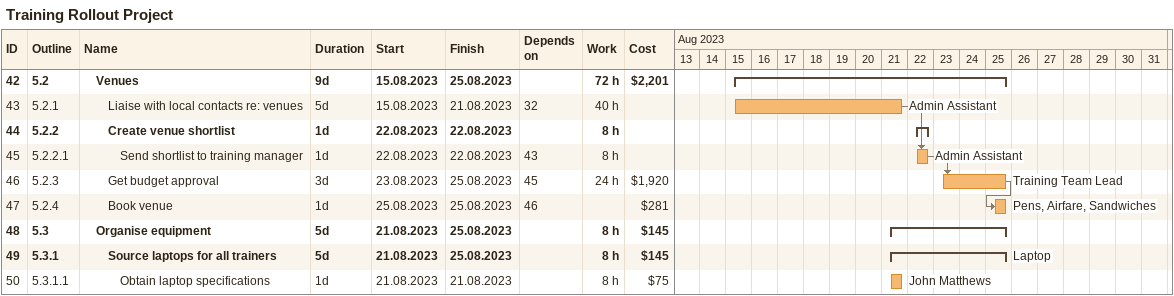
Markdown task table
Training Rollout Project

| ID | WBS | Task | Duration | Start | Finish | Predecessors | Resources | Work (h) | Cost ($) |
|---|---|---|---|---|---|---|---|---|---|
| 42 | 5.2 | **Venues** | 9d | 2023-08-15 | 2023-08-25 |  |  | 72 | 2201 |
| 43 | 5.2.1 | Liaise with local contacts re: venues | 5d | 2023-08-15 | 2023-08-21 | 32 | Admin Assistant | 40 |  |
| 44 | 5.2.2 | **Create venue shortlist** | 1d | 2023-08-22 | 2023-08-22 |  |  | 8 |  |
| 45 | 5.2.2.1 | Send shortlist to training manager | 1d | 2023-08-22 | 2023-08-22 | 43 | Admin Assistant | 8 |  |
| 46 | 5.2.3 | Get budget approval | 3d | 2023-08-23 | 2023-08-25 | 45 | Training Team Lead | 24 | 1920 |
| 47 | 5.2.4 | Book venue | 1d | 2023-08-25 | 2023-08-25 | 46 | Pens, Airfare, Sandwiches |  | 281 |
| 48 | 5.3 | **Organise equipment** | 5d | 2023-08-21 | 2023-08-25 |  |  | 8 | 145 |
| 49 | 5.3.1 | **Source laptops for all trainers** | 5d | 2023-08-21 | 2023-08-25 |  | Laptop | 8 | 145 |
| 50 | 5.3.1.1 | Obtain laptop specifications | 1d | 2023-08-21 | 2023-08-21 |  | John Matthews | 8 | 75 |
